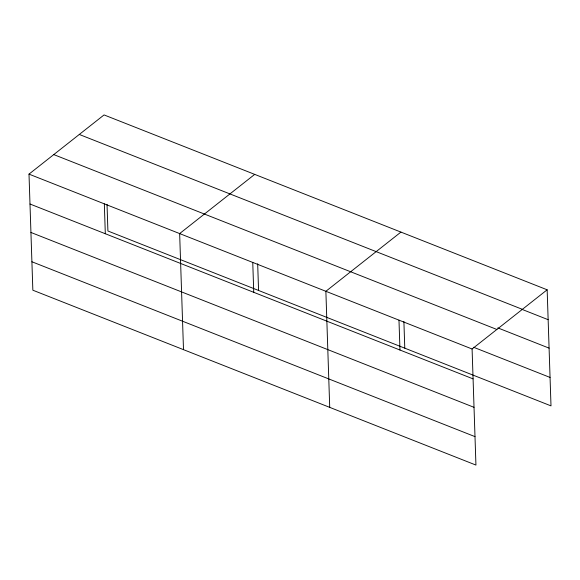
<?xml version="1.0" encoding="UTF-8"?>
<svg xmlns="http://www.w3.org/2000/svg" width="580" height="580" viewBox="0 0 580 580"><rect width="100%" height="100%" fill="white"/><g stroke="black" fill="none" stroke-linecap="round" stroke-linejoin="round"><path stroke-width="0.87" d="M547.15 289.797L472.091 349L475.941 465.073L32.85 290.203L29 174.123L104.059 114.927L547.15 289.797L551 405.877L107.909 230.999L107.025 204.341M254.707 174.384L179.648 233.581L183.498 349.66M400.932 232.087L325.873 291.29L329.723 407.37M79.293 134.459L522.377 309.336M522.087 309.408L548.143 319.689M497.821 327.896L549.086 348.13M53.773 154.592L496.857 329.462M473.584 347.253L550.058 377.435M29 174.123L472.091 349M29.993 204.015L473.084 378.885M30.936 232.457L474.027 407.327M31.907 261.761L474.998 436.631M403.897 321.501L404.782 348.167M398.982 320.145L399.968 350.037M257.68 263.791L258.564 290.457M252.757 262.435L253.75 292.327M104.328 203.856L105.313 233.747"/></g></svg>
